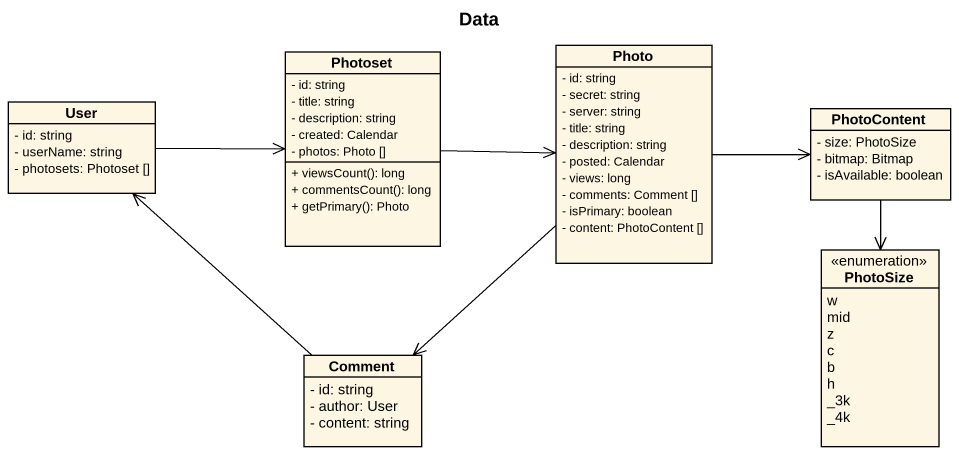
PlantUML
@startuml
title Data
hide circle
hide empty members
skinparam classAttributeIconSize 0
class Photoset {
  - id: string
  - title: string
  - description: string
  - created: Calendar
  - photos: Photo []
  + viewsCount(): long
  + commentsCount(): long
  + getPrimary(): Photo
}
class Photo {
  - id: string
  - secret: string
  - server: string
  - title: string
  - description: string
  - posted: Calendar
  - views: long
  - comments: Comment []
  - isPrimary: boolean
  - content: PhotoContent []
}
class User {
  - id: string
  - userName: string
  - photosets: Photoset []
}
class PhotoContent {
  - size: PhotoSize
  - bitmap: Bitmap
  - isAvailable: boolean
}
enum PhotoSize {
  w
  mid
  z
  c
  b
  h
  _3k
  _4k
}
class Comment {
  - id: string
  - author: User
  - content: string
}
Photoset -right-> Photo
Photo -right-> PhotoContent
Photo --> Comment
User -right-> Photoset
PhotoContent --> PhotoSize
Comment -up-> User
@enduml
